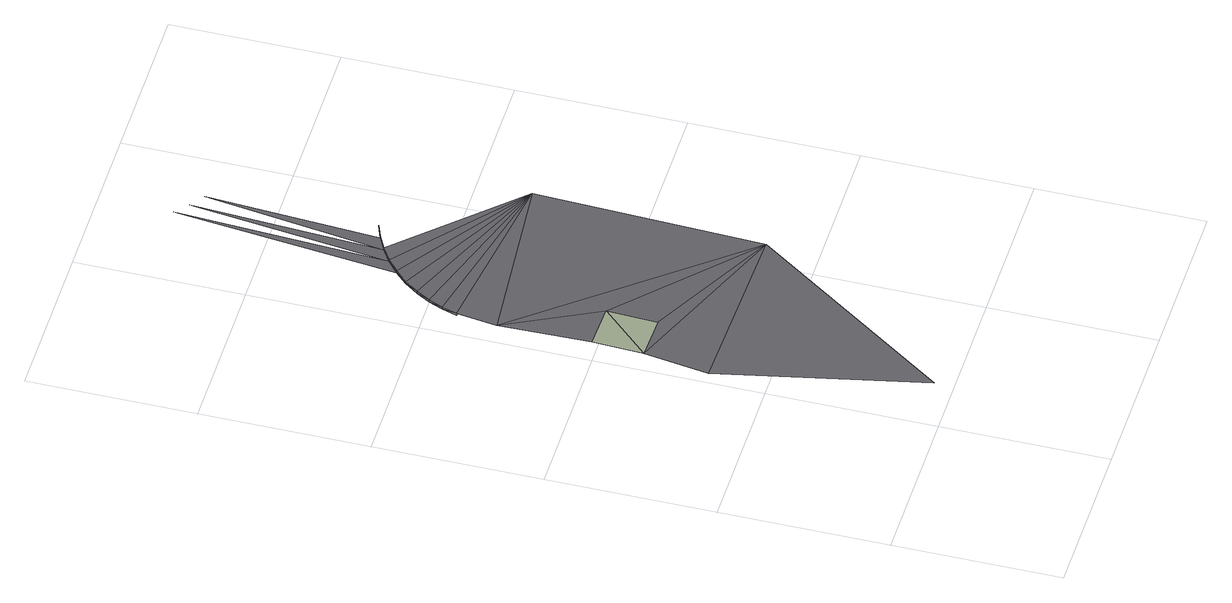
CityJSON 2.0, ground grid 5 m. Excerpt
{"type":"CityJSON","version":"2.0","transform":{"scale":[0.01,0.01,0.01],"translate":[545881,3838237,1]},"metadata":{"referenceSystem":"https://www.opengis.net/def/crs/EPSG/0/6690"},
"CityObjects":{
"road1":{"type":"Road","attributes":{"RoadStructureAttribute.sectionType":"1"},"geometry":[{"type":"MultiSurface","lod":"3","boundaries":[[[0,1,2]]],"semantics":{"surfaces":[{"type":"TrafficArea","function":"2000"}],"values":[0]}}]},
"road2":{"type":"Road","attributes":{"RoadStructureAttribute.sectionType":"4"},"geometry":[{"type":"MultiSurface","lod":"3","boundaries":[[[3,4,5]],[[3,6,4]],[[5,7,3]],[[5,0,7]],[[8,9,10]],[[8,10,11]],[[5,1,0]],[[12,8,11]],[[12,11,13]],[[0,6,3]],[[7,0,3]],[[13,14,12]],[[13,15,14]],[[16,10,6]],[[17,14,15]],[[17,15,18]],[[16,11,10]],[[19,17,18]],[[16,13,11]],[[19,18,20]],[[0,16,6]],[[16,15,13]],[[20,21,19]],[[16,18,15]],[[21,20,22]],[[16,20,18]],[[23,21,22]],[[23,22,24]],[[16,22,20]],[[25,23,24]],[[16,24,22]],[[25,24,26]],[[19,21,27]],[[28,25,26]],[[21,23,29]],[[23,25,30]]],"semantics":{"surfaces":[{"type":"AuxiliaryTrafficArea","function":"5000"},{"type":"TrafficArea","function":"2000"},{"type":"AuxiliaryTrafficArea","function":"2000"},{"type":"TrafficArea","function":"1020"}],"values":[0,1,0,1,2,2,1,2,2,1,1,2,2,1,2,2,1,2,1,2,1,1,2,1,2,1,2,2,1,2,1,2,3,2,3,3]}}]}
},
"vertices":[
[585,659,47],[39,674,47],[169,59,47],
[201,1015,52],[71,1019,52],[66,869,50],[60,1292,56],[196,865,50],[90,1457,49],[76,1412,49],[76,1412,56],[90,1457,56],[109,1500,49],[109,1500,56],[133,1542,49],[133,1542,56],[608,1341,49],[162,1582,50],[162,1582,57],[197,1619,50],[197,1619,57],[235,1651,50],[235,1651,57],[277,1678,50],[277,1678,57],[322,1700,50],[322,1700,57],[272,2283,47],[368,1717,51],[312,2247,47],[355,2216,48]
]}
